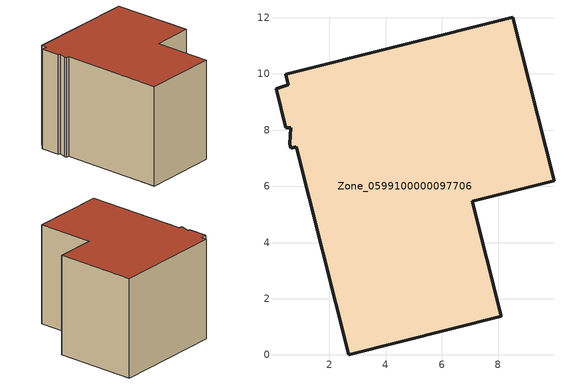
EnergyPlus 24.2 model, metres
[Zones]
Zone_0599100000097706
 floor ground (C_G): 0.54,9.61 0.45,9.99 8.52,12.02 9.99,6.19 7.09,5.46 8.12,1.37 2.69,0 0.83,7.41 0.63,7.36 0.59,7.52 0.62,8.07 0.45,8.08 0.1,9.47 z0
 wall outside (C_F): 2.69,0 8.12,1.37 7.09,5.46 9.99,6.19 8.52,12.02 0.45,9.99 0.54,9.61 0.1,9.47 0.45,8.08 0.62,8.07 0.59,7.52 0.63,7.36 0.83,7.41 2.69,0 z0:7.54
 roof outside (C_R): 0.54,9.61 0.1,9.47 0.45,8.08 0.62,8.07 0.59,7.52 0.63,7.36 0.83,7.41 2.69,0 8.12,1.37 7.09,5.46 9.99,6.19 8.52,12.02 0.45,9.99 z7.54
[BUILDING]
Pand.0599100000097706: North Axis=0; Terrain=City; Loads Convergence Tolerance Value=0.04; Temperature Convergence Tolerance Value=0.4; Solar Distribution=FullExterior; Maximum Number of Warmup Days=25; Minimum Number of Warmup Days=1
[Site:Location]
Rotterdam.The.Hague.AP_ZH_NLD Design_Conditions: Latitude=51.96; Longitude=4.45; Time Zone=1; Elevation=-4.5
[SITE:GROUNDTEMPERATURE:BUILDINGSURFACE]
18, 18, 18, 18, 18, 18, 18, 18, 18, 18, 18, 18
[MATERIAL] Thermal Absorptance=0.9; Solar Absorptance=0.7; Visible Absorptance=0.7
Name | Roughness | Thickness | Conductivity | Density | Specific Heat
G.TC.1975-1991 | MediumSmooth | 0.15 | 0.288461 | 540 | 1210
F.TC.1975-1991 | Rough | 0.3 | 0.230769 | 1920 | 840
R.TC.1975-1991 | MediumRough | 0.2 | 0.153846 | 1500 | 1000
[CONSTRUCTION]
C_G: G.TC.1975-1991
C_F: F.TC.1975-1991
C_R: R.TC.1975-1991
[ZONE]
Zone_0599100000097706: Type=1; Multiplier=1; Ceiling Height=Autocalculate; Volume=Autocalculate; Floor Area=autocalculate; Part of Total Floor Area=Yes
[ZONEINFILTRATION:DESIGNFLOWRATE]
Infil_Zone_0599100000097706: Zone or ZoneList or Space or SpaceList=Zone_0599100000097706; Schedule=AlwaysOn; Design Flow Rate Calculation Method=Flow/Area; Flow Rate per Floor Area=0.003; Constant Term Coefficient=1; Temperature Term Coefficient=0; Velocity Term Coefficient=0; Velocity Squared Term Coefficient=0
[HVACTEMPLATE:ZONE:IDEALLOADSAIRSYSTEM]
Zone_0599100000097706: Maximum Heating Supply Air Temperature=50; Minimum Cooling Supply Air Temperature=13; Maximum Heating Supply Air Humidity Ratio=0.0156; Minimum Cooling Supply Air Humidity Ratio=0.0077; Heating Limit=NoLimit; Cooling Limit=NoLimit; Dehumidification Control Type=ConstantSensibleHeatRatio; Cooling Sensible Heat Ratio=0.7; Dehumidification Setpoint=60; Humidification Control Type=None; Humidification Setpoint=30; Outdoor Air Method=None; Outdoor Air Flow Rate per Person=0.00944; Outdoor Air Flow Rate per Zone Floor Area=0; Outdoor Air Flow Rate per Zone=0; Demand Controlled Ventilation Type=None; Outdoor Air Economizer Type=NoEconomizer; Heat Recovery Type=None; Sensible Heat Recovery Effectiveness=0.7; Latent Heat Recovery Effectiveness=0.65
[ZONECONTROL:THERMOSTAT]
ThermostatControl_Zone_0599100000097706: Zone or ZoneList=Zone_0599100000097706; Control Type Schedule=DualSetpointControlType; Control 1=Thermostat_Zone_0599100000097706; Temperature Difference Between Cutout And Setpoint=0
[THERMOSTATSETPOINT:DUALSETPOINT]
Thermostat_Zone_0599100000097706: Heating Setpoint Temperature Schedule=HeatingSetpoint_Zone_0599100000097706; Cooling Setpoint Temperature Schedule=CoolingSetpoint_Zone_0599100000097706
[SCHEDULE:COMPACT]
HeatingSetpoint_Zone_0599100000097706: Through: 12/31, For: AllDays, Until: 24:00, 21
CoolingSetpoint_Zone_0599100000097706: Through: 12/31, For: AllDays, Until: 24:00, 24
DualSetpointControlType: Through: 12/31, For: AllDays, Until: 24:00, 4
AlwaysOn: Through: 12/31, For: AllDays, Until: 24:00, 1
